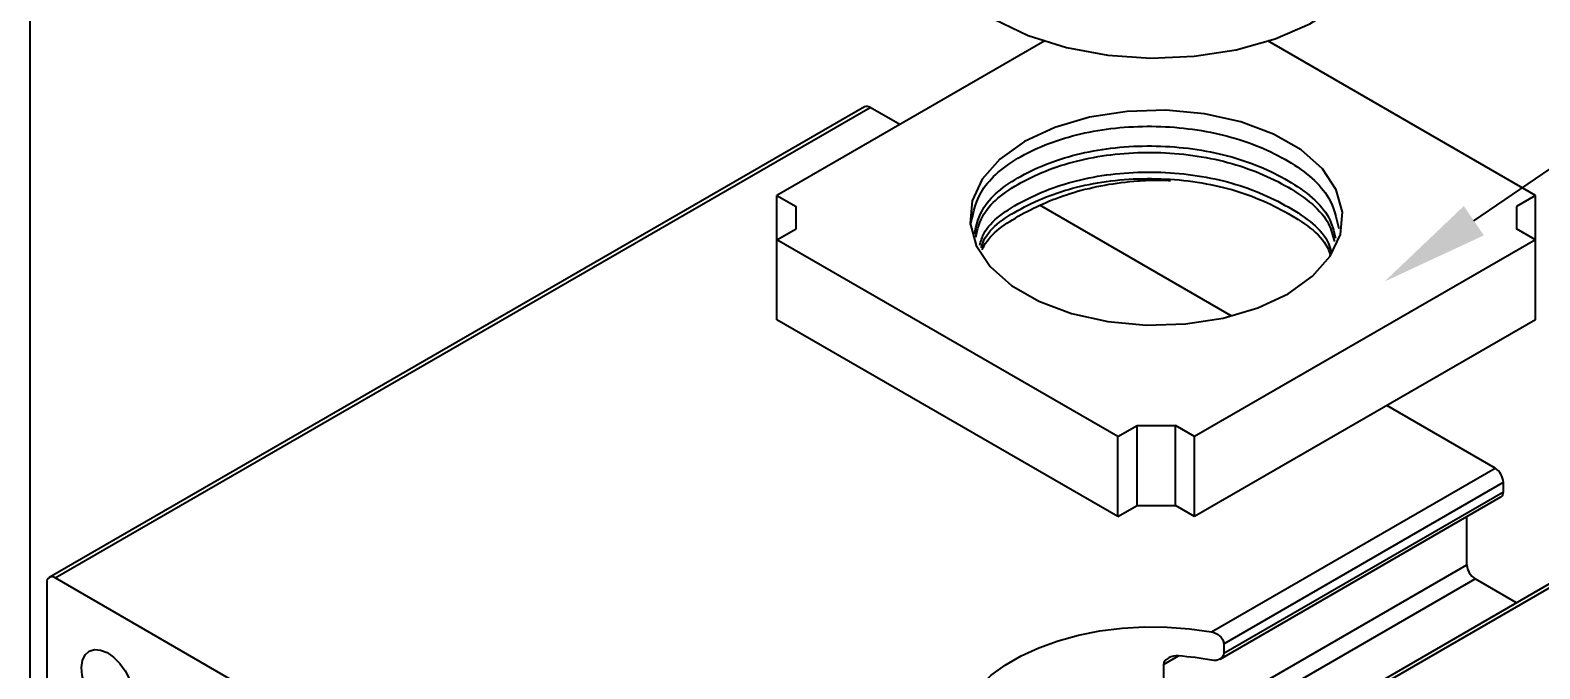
# Model space of a CAD drawing. Extents: x 0 to 7.2, y -18.1 to 0.
# Drawn here: x 0 to 2.619, y -13.542 to -12.433 of the extents above; entities that cross this region are included whole.
import ezdxf
from ezdxf import colors
from ezdxf.entities.mleader import LeaderData, LeaderLine
from ezdxf.math import Vec2, Vec3

# ---------------------------------------------------------------- set-up
doc = ezdxf.new("R2010")
doc.units = 0
doc.header["$LTSCALE"] = 0.5
doc.header["$MEASUREMENT"] = 0
doc.layers.add('CUST DWG', color=60, linetype='CONTINUOUS', lineweight=20)
for name, color, linetype in [('Hardware', 242, 'CONTINUOUS'), ('Housing', 150, 'CONTINUOUS'), ('Mounting', 4, 'CONTINUOUS')]:
    doc.layers.add(name, color=color, linetype=linetype)
doc.layers.add('Text-Unprinted', color=131, linetype='CONTINUOUS', plot=False)
doc.styles.add('LSAD_Standard', font='arial.ttf')

msp = doc.modelspace()

# ---------------------------------------------------------------- linework, layer by layer
at = {"layer": 'Hardware', "transparency": 16777216}
for p, q in [((1.7605, -12.4518), (1.2953, -12.7203)), ((2.6118, -12.7203), (2.1471, -12.4521)), ((1.2953, -12.7203), (1.3286, -12.7395)), ((1.2953, -12.7971), (1.2953, -12.7203)), ((2.6118, -12.7203), (2.5786, -12.7395)), ((2.6118, -12.7971), (2.6118, -12.7203)), ((1.3286, -12.7779), (1.3286, -12.7395)), ((2.5786, -12.7395), (2.5786, -12.7779)), ((1.2953, -12.7971), (1.3286, -12.7779)), ((2.6118, -12.7971), (2.5786, -12.7779)), ((1.8871, -13.1386), (1.2953, -12.7971)), ((1.2953, -12.9359), (1.2953, -12.7971)), ((2.6118, -12.7971), (2.0201, -13.1386)), ((2.6118, -12.9359), (2.6118, -12.7971)), ((1.8871, -13.2775), (1.2953, -12.9359)), ((2.6118, -12.9359), (2.0201, -13.2775)), ((1.8871, -13.1386), (1.9203, -13.1194)), ((1.9203, -13.1194), (1.9868, -13.1194)), ((1.9203, -13.2583), (1.9203, -13.1194)), ((2.0201, -13.1386), (1.9868, -13.1194)), ((1.9868, -13.2583), (1.9868, -13.1194)), ((1.8871, -13.2775), (1.8871, -13.1386)), ((2.0201, -13.2775), (2.0201, -13.1386)), ((1.8871, -13.2775), (1.9203, -13.2583)), ((1.9203, -13.2583), (1.9868, -13.2583)), ((2.0201, -13.2775), (1.9868, -13.2583))]:
    msp.add_line(p, q, dxfattribs=at)
at = {"layer": 'Hardware', "transparency": 16777216, "flags": 128}
msp.add_lwpolyline([(2.1823, -12.8907), (2.2249, -12.8604), (2.2556, -12.8256), (2.2731, -12.7879), (2.2766, -12.749), (2.266, -12.7104), (2.2418, -12.674), (2.205, -12.6412), (2.1572, -12.6136), (2.1004, -12.5924), (2.0373, -12.5784), (1.9705, -12.5723), (1.903, -12.5743), (1.8376, -12.5844), (1.7774, -12.6021), (1.7248, -12.6267), (1.6823, -12.657), (1.6516, -12.6918), (1.6341, -12.7295), (1.6305, -12.7685), (1.6411, -12.807), (1.6653, -12.8435), (1.7022, -12.8762), (1.75, -12.9038), (1.8067, -12.9251), (1.8698, -12.9391), (1.9366, -12.9452), (2.0042, -12.9431), (2.0695, -12.933), (2.1298, -12.9153), (2.1823, -12.8907)], dxfattribs=at)
at = {"layer": 'Hardware', "transparency": 16777216}
for points, knots in [([(1.6315, -12.7719), (1.6361, -12.7497), (1.6458, -12.7041), (1.7195, -12.646), (1.8264, -12.6073), (1.9535, -12.5955), (2.0809, -12.6129), (2.1872, -12.6574), (2.257, -12.7158), (2.2662, -12.7592), (2.2701, -12.7773)], [0, 0, 0, 0, 0.123199, 0.253761, 0.384324, 0.514886, 0.645448, 0.77601, 0.906573, 1, 1, 1, 1]), ([(1.638, -12.7875), (1.6417, -12.7717), (1.6509, -12.7325), (1.72, -12.6801), (1.8263, -12.6413), (1.9535, -12.6296), (2.081, -12.6469), (2.1867, -12.6915), (2.2527, -12.7447), (2.2616, -12.7822), (2.2645, -12.7945)], [0, 0, 0, 0, 0.094349, 0.233906, 0.373463, 0.51302, 0.652577, 0.792135, 0.931692, 1, 1, 1, 1]), ([(1.6404, -12.7923), (1.6437, -12.7788), (1.6527, -12.7419), (1.7202, -12.6915), (1.8262, -12.6526), (1.9535, -12.6409), (2.0811, -12.6582), (2.1864, -12.7029), (2.2513, -12.7543), (2.2601, -12.7899), (2.2626, -12.8003)], [0, 0, 0, 0, 0.082922, 0.225901, 0.368879, 0.511858, 0.654836, 0.797815, 0.940794, 1, 1, 1, 1]), ([(1.6475, -12.8065), (1.6494, -12.7998), (1.658, -12.7699), (1.7211, -12.7257), (1.826, -12.6866), (1.9535, -12.675), (2.0813, -12.6922), (2.1856, -12.7371), (2.2473, -12.7831), (2.2557, -12.8128), (2.2571, -12.8175)], [0, 0, 0, 0, 0.045014, 0.199343, 0.353672, 0.508002, 0.662331, 0.81666, 0.97099, 1, 1, 1, 1]), ([(1.6499, -12.8113), (1.6513, -12.8068), (1.6597, -12.7792), (1.7215, -12.7371), (1.8259, -12.6979), (1.9535, -12.6863), (2.0814, -12.7035), (2.1852, -12.7485), (2.246, -12.7927), (2.2544, -12.8204), (2.2552, -12.8232)], [0, 0, 0, 0, 0.031004, 0.189528, 0.348052, 0.506576, 0.665101, 0.823625, 0.982149, 1, 1, 1, 1]), ([(1.6515, -12.8145), (1.6527, -12.812), (1.6634, -12.7884), (1.7172, -12.7513), (1.808, -12.7113), (1.8917, -12.6962), (1.9391, -12.6939), (1.9477, -12.6935)], [0, 0, 0, 0, 0.036029, 0.330898, 0.626534, 0.932015, 1, 1, 1, 1]), ([(1.9477, -12.6935), (1.9524, -12.6935), (1.9626, -12.6934), (1.9728, -12.6941), (1.9784, -12.6945)], [0, 0, 0, 0, 0.451289, 1, 1, 1, 1])]:
    msp.add_open_spline(points, degree=3, knots=knots, dxfattribs=at)
at = {"layer": 'Housing', "transparency": 16777216}
for p, q in [((1.4473, -12.5665), (0.0331, -13.3829)), ((0.0431, -13.3839), (1.4573, -12.5675)), ((1.5087, -12.5972), (1.4573, -12.5675)), ((2.0834, -12.9289), (1.7514, -12.7373)), ((2.5416, -13.1934), (2.3537, -13.0849)), ((2.0495, -13.4775), (2.5416, -13.1934)), ((2.0706, -13.498), (2.5558, -13.2179)), ((2.5558, -13.2343), (2.5558, -13.2179)), ((2.0645, -13.5247), (2.5516, -13.2434)), ((2.0706, -13.5144), (2.5558, -13.2343)), ((2.4926, -13.3611), (2.4926, -13.2775)), ((2.7583, -13.3233), (2.2712, -13.6046)), ((2.2763, -13.6084), (2.7683, -13.3243)), ((1.9663, -13.6649), (2.4926, -13.3611)), ((0.029, -13.3921), (0.029, -16.6256)), ((1.1274, -14.0099), (0.0431, -13.3839)), ((1.9922, -13.6826), (2.5067, -13.3856)), ((2.5786, -13.4271), (2.5067, -13.3856)), ((2.0706, -13.498), (2.0706, -13.5144)), ((1.9663, -13.5343), (1.9922, -13.5193)), ((1.9663, -13.5343), (1.9663, -13.6649))]:
    msp.add_line(p, q, dxfattribs=at)
at = {"layer": 'Housing', "transparency": 16777216, "flags": 128}
for points in [[(1.6195, -13.7258), (1.6101, -13.7038), (1.605, -13.6813), (1.6044, -13.6586), (1.6083, -13.6361), (1.6167, -13.6139), (1.6293, -13.5925), (1.6462, -13.572), (1.6669, -13.5528), (1.6913, -13.535), (1.7191, -13.519), (1.7498, -13.5049), (1.7832, -13.4929), (1.8186, -13.4832), (1.8558, -13.4759), (1.8942, -13.4711), (1.9332, -13.4688), (1.9725, -13.4692), (2.0114, -13.4721), (2.0495, -13.4775)], [(0.1311, -13.6167), (0.1199, -13.6076), (0.1096, -13.5959), (0.1009, -13.5822), (0.0943, -13.5676), (0.0903, -13.5529), (0.0891, -13.539), (0.0908, -13.5269), (0.0953, -13.5174), (0.1023, -13.511), (0.1114, -13.5081), (0.1219, -13.509), (0.1333, -13.5135), (0.1447, -13.5215), (0.1554, -13.5323), (0.1648, -13.5453), (0.1722, -13.5597), (0.1772, -13.5745), (0.1795, -13.5888)]]:
    msp.add_lwpolyline(points, dxfattribs=at)
at = {"layer": 'Housing', "transparency": 16777216}
for centre, radius, start, end in [((1.4515, -12.5757), 0.0101, 54.3824, 114.3071), ((2.5251, -13.2193), 0.0307, 2.6055, 57.3945), ((2.546, -13.2354), 0.00986, 305.0133, 6.2988), ((0.0376, -13.3907), 0.00873, 50.7967, 189.214), ((2.5233, -13.3597), 0.0307, 182.6055, 237.3945), ((1.95, -14.0855), 0.5678, 79.9063, 85.7387)]:
    msp.add_arc(centre, radius, start, end, dxfattribs=at)
for points, knots in [([(2.0495, -13.4775), (2.0549, -13.4785), (2.0601, -13.481), (2.0661, -13.4867), (2.0677, -13.4888), (2.07, -13.4934), (2.0706, -13.4958), (2.0706, -13.498)], [0, 0, 0, 0, 0.5, 0.5, 0.75, 0.75, 1, 1, 1, 1]), ([(1.9922, -13.5193), (1.9862, -13.5188), (1.9802, -13.5199), (1.9728, -13.5236), (1.9705, -13.5253), (1.9673, -13.5294), (1.9663, -13.5318), (1.9663, -13.5343)], [0, 0, 0, 0, 0.5, 0.5, 0.75, 0.75, 1, 1, 1, 1]), ([(2.0706, -13.5144), (2.0706, -13.5189), (2.068, -13.5228), (2.0601, -13.527), (2.0549, -13.5275), (2.0495, -13.5265)], [0, 0, 0, 0, 0.5, 0.5, 1, 1, 1, 1])]:
    msp.add_open_spline(points, degree=3, knots=knots, dxfattribs=at)
at = {"layer": 'Mounting', "transparency": 16777216, "flags": 128}
msp.add_lwpolyline([(1.6736, -12.4151), (1.7316, -12.4427), (1.7977, -12.4635), (1.8694, -12.4768), (1.9441, -12.4819), (2.0192, -12.4788), (2.092, -12.4676), (2.1597, -12.4486), (2.2199, -12.4226), (2.2706, -12.3904), (2.3098, -12.3533), (2.3361, -12.3126), (2.3486, -12.2698), (2.3496, -12.2535)], dxfattribs=at)
at = {"layer": 'Text-Unprinted', "ltscale": 0.5, "transparency": 16777216}
msp.add_lwpolyline([(0, 0), (6.7876, 0), (6.7876, -18.0494), (0, -18.0495)], close=True, dxfattribs=at)

# ---------------------------------------------------------------- leaders
at = {"layer": 'CUST DWG', "ltscale": 0.5, "transparency": 16777216}
ml = msp.add_multileader_mtext('Standard', dxfattribs=at)
ml.set_content('\\A1;3/8" SQ. NUT\\P(FINISH TO MATCH\\PSTEM FINISH)', color=256, style='LSAD_Standard')
ml.set_leader_properties()
ml.build(insert=Vec2(0, 0))
ml.multileader.update_dxf_attribs({"dogleg_length": 0.36, "arrow_head_size": 0.1875})
ctx = ml.context
ctx.base_point, ctx.char_height, ctx.arrow_head_size, ctx.landing_gap_size, ctx.plane_origin = Vec3(4.0051, -12.3632), 0.1875, 0.1875, 0.09, Vec3(1.6639, -12.898)
notes = []
notes.append((ctx, [(0, (1, 1, 0), (3.0929, -12.3632), (1, 0), 0.9121, [(0, [(2.3496, -12.8696)], 0, [])])]))
ctx.mtext.insert, ctx.mtext.width, ctx.mtext.defined_height, ctx.mtext.flow_direction = Vec3(4.0951, -12.2419), 3.15153, 0.8541, 5
for ctx, leaders in notes:
    for number, flags, end, landing, length, lines in leaders:
        leader = LeaderData()
        leader.index, (leader.has_last_leader_line, leader.has_dogleg_vector, leader.attachment_direction) = number, flags
        leader.last_leader_point, leader.dogleg_vector, leader.dogleg_length = Vec3(end), Vec3(landing), length
        for number, points, colour, breaks in lines:
            line = LeaderLine()
            line.index, line.vertices, line.color, line.breaks = number, Vec3.list(points), colors.encode_raw_color(colour), breaks
            leader.lines.append(line)
        ctx.leaders.append(leader)

doc.saveas('drawing.dxf')
